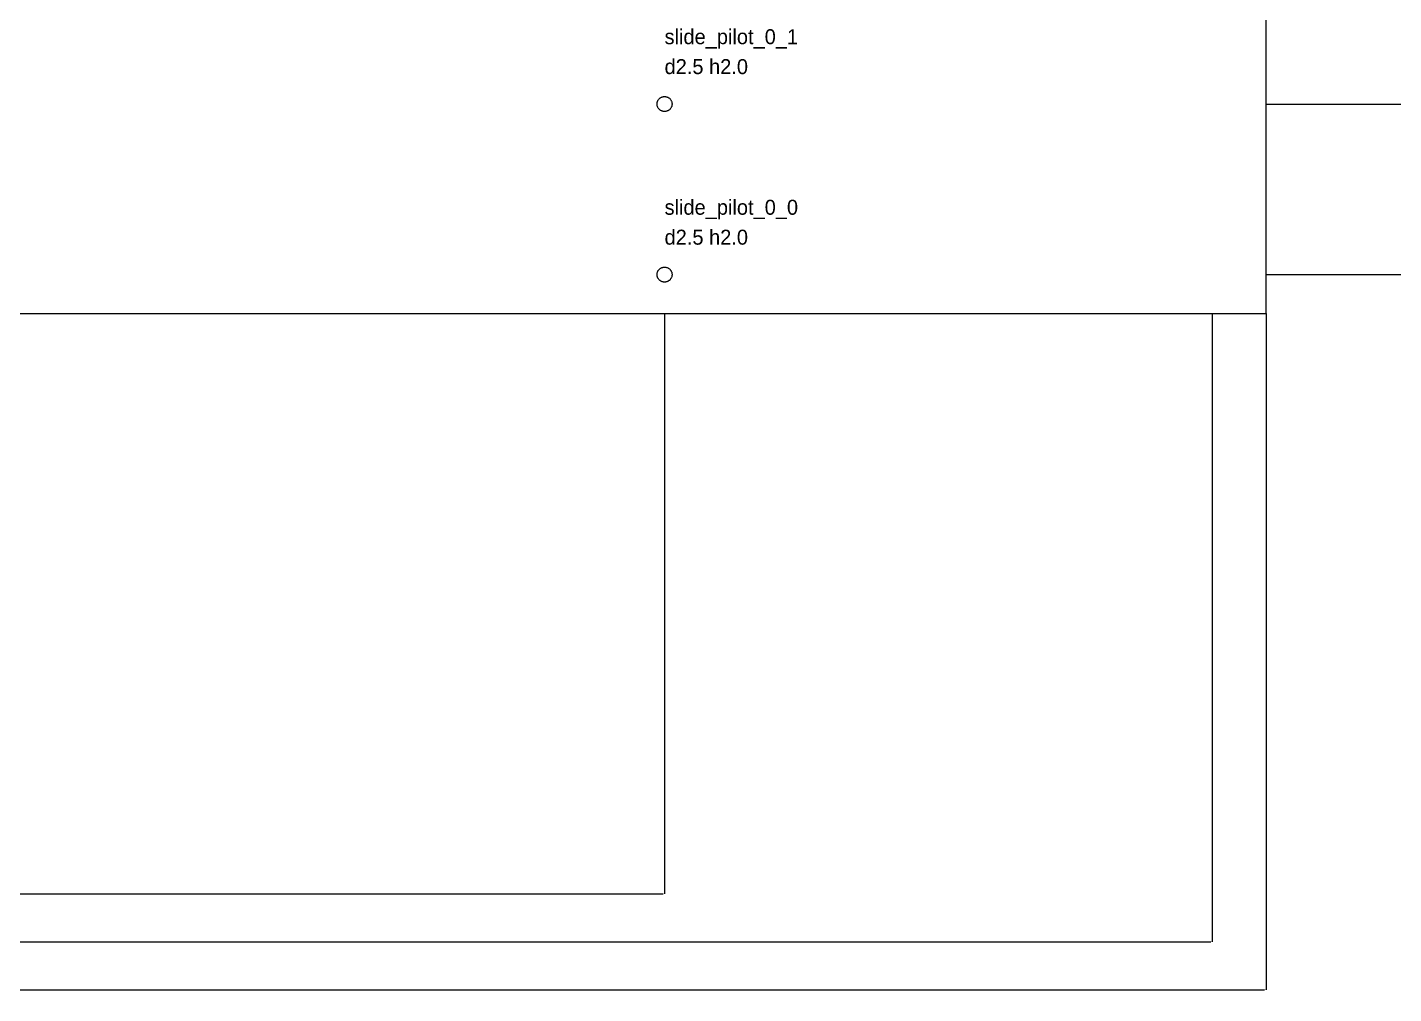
# Model space of a CAD drawing. Header units: millimetres. Extents: x -90 to 2551, y -195 to 364.
# Drawn here: x 2093 to 2321.3, y -113.7 to 47.8 of the extents above; entities that cross this region are included whole.
import ezdxf

# ---------------------------------------------------------------- set-up
doc = ezdxf.new("R2010")
doc.units = ezdxf.units.MM
for name, color, linetype in [('ANNOTATION', 7, 'Continuous'), ('CUT', 1, 'Continuous'), ('DIMENSION', 8, 'Continuous')]:
    doc.layers.add(name, color=color, linetype=linetype)
doc.dimstyles.get("Standard").update_dxf_attribs({"dimtxt": 2.5, "dimasz": 2.5, "dimexe": 1.25, "dimexo": 0.625, "dimtad": 1, "dimtxsty": 'Standard', "dimcen": 2.5, "dimazin": 3, "dimtfac": 1, "dimtmove": 0, "dimatfit": 3})

# ---------------------------------------------------------------- blocks, each defined once
blk = doc.blocks.new('_CLOSEDFILLED')
at = {"color": 0, "linetype": 'ByBlock'}
blk.add_solid([(-1, 0.16), (0, 0), (-1, -0.16)], dxfattribs=at)
blk = doc.blocks.new('*D10')
for p, q in [((0, 0), (0, -97)), ((2199.5, 0), (2199.5, -97)), ((0.25, -97), (1096.75, -97)), ((1102.75, -97), (2199.25, -97))]:
    blk.add_line(p, q)
at = {"layer": 'Defpoints'}
for p in [(0, 0), (2199.5, 0), (0, -97)]:
    blk.add_point(p, dxfattribs=at)
at = {"layer": 'DIMENSION', "xscale": 0.25, "yscale": 0.25, "rotation": 180}
blk.add_blockref('_CLOSEDFILLED', (0, -97), dxfattribs=at)
at = {"layer": 'DIMENSION', "xscale": 0.25, "yscale": 0.25}
blk.add_blockref('_CLOSEDFILLED', (2199.5, -97), dxfattribs=at)
at = {"layer": 'DIMENSION', "insert": (1099.75, -97), "char_height": 1, "attachment_point": 5}
blk.add_mtext('2199,5', dxfattribs=at)
blk = doc.blocks.new('*D11')
for p, q in [((0, 0), (0, -105)), ((2291, 0), (2291, -105)), ((0.25, -105), (1143.5, -105)), ((1147.5, -105), (2290.75, -105))]:
    blk.add_line(p, q)
at = {"layer": 'Defpoints'}
for p in [(0, 0), (2291, 0), (0, -105)]:
    blk.add_point(p, dxfattribs=at)
at = {"layer": 'DIMENSION', "xscale": 0.25, "yscale": 0.25, "rotation": 180}
blk.add_blockref('_CLOSEDFILLED', (0, -105), dxfattribs=at)
at = {"layer": 'DIMENSION', "xscale": 0.25, "yscale": 0.25}
blk.add_blockref('_CLOSEDFILLED', (2291, -105), dxfattribs=at)
at = {"layer": 'DIMENSION', "insert": (1145.5, -105), "char_height": 1, "attachment_point": 5}
blk.add_mtext('2291', dxfattribs=at)
blk = doc.blocks.new('*D12')
for p, q in [((0, 0), (0, -113)), ((2300, 0), (2300, -113)), ((0.25, -113), (1148, -113)), ((1152, -113), (2299.75, -113))]:
    blk.add_line(p, q)
at = {"layer": 'Defpoints'}
for p in [(0, 0), (2300, 0), (0, -113)]:
    blk.add_point(p, dxfattribs=at)
at = {"layer": 'DIMENSION', "xscale": 0.25, "yscale": 0.25, "rotation": 180}
blk.add_blockref('_CLOSEDFILLED', (0, -113), dxfattribs=at)
at = {"layer": 'DIMENSION', "xscale": 0.25, "yscale": 0.25}
blk.add_blockref('_CLOSEDFILLED', (2300, -113), dxfattribs=at)
at = {"layer": 'DIMENSION', "insert": (1150, -113), "char_height": 1, "attachment_point": 5}
blk.add_mtext('2300', dxfattribs=at)
blk = doc.blocks.new('*D39')
for p, q in [((2300, 230), (2373, 230)), ((2373, 230.25), (2373, 134)), ((2373, 131), (2373, 34.75)), ((2300, 35), (2373, 35))]:
    blk.add_line(p, q)
at = {"layer": 'Defpoints'}
for p in [(2300, 230), (2373, 230), (2300, 35)]:
    blk.add_point(p, dxfattribs=at)
at = {"layer": 'DIMENSION', "xscale": 0.25, "yscale": 0.25}
for p, rotation in [((2373, 230), 270), ((2373, 35), 90)]:
    blk.add_blockref('_CLOSEDFILLED', p, dxfattribs=dict(at, rotation=rotation))
at = {"layer": 'DIMENSION', "insert": (2373, 132.5), "char_height": 1, "attachment_point": 5, "rotation": 90}
blk.add_mtext('195', dxfattribs=at)
blk = doc.blocks.new('*D40')
for p, q in [((2300, 230), (2381, 230)), ((2381, 230.25), (2381, 120.75)), ((2381, 115.75), (2381, 6.25)), ((2300, 6.5), (2381, 6.5))]:
    blk.add_line(p, q)
at = {"layer": 'Defpoints'}
for p in [(2300, 230), (2381, 230), (2300, 6.5)]:
    blk.add_point(p, dxfattribs=at)
at = {"layer": 'DIMENSION', "xscale": 0.25, "yscale": 0.25}
for p, rotation in [((2381, 230), 270), ((2381, 6.5), 90)]:
    blk.add_blockref('_CLOSEDFILLED', p, dxfattribs=dict(at, rotation=rotation))
at = {"layer": 'DIMENSION', "insert": (2381, 118.25), "char_height": 1, "attachment_point": 5, "rotation": 90}
blk.add_mtext('223,5', dxfattribs=at)

msp = doc.modelspace()

# ---------------------------------------------------------------- linework, layer by layer
at = {"layer": 'CUT'}
for p, q in [((2300, 0), (2300, 230)), ((2198.25, 35.0785), (2198.26, 35.1567)), ((2198.25, 35), (2198.25, 35.0785)), ((2198.25, 34.9215), (2198.25, 35)), ((2198.26, 34.8433), (2198.25, 34.9215)), ((2198.26, 35.1567), (2198.27, 35.2342)), ((2198.27, 34.7658), (2198.26, 34.8433)), ((2198.27, 35.2342), (2198.29, 35.3109)), ((2198.29, 34.6891), (2198.27, 34.7658)), ((2198.29, 35.3109), (2198.31, 35.3863)), ((2198.31, 34.6137), (2198.29, 34.6891)), ((2198.31, 35.3863), (2198.34, 35.4602)), ((2198.34, 34.5398), (2198.31, 34.6137)), ((2198.34, 35.4602), (2198.37, 35.5322)), ((2198.37, 34.4678), (2198.34, 34.5398)), ((2198.37, 35.5322), (2198.4, 35.6022)), ((2198.4, 34.3978), (2198.37, 34.4678)), ((2198.4, 35.6022), (2198.44, 35.6698)), ((2198.44, 34.3302), (2198.4, 34.3978)), ((2198.44, 35.6698), (2198.49, 35.7347)), ((2198.49, 34.2653), (2198.44, 34.3302)), ((2198.49, 35.7347), (2198.54, 35.7968)), ((2198.54, 34.2032), (2198.49, 34.2653)), ((2198.54, 35.7968), (2198.59, 35.8557)), ((2198.59, 35.8557), (2198.64, 35.9112)), ((2198.64, 35.9112), (2198.7, 35.9631)), ((2198.7, 35.9631), (2198.77, 36.0113)), ((2198.77, 36.0113), (2198.83, 36.0554)), ((2198.83, 36.0554), (2198.9, 36.0954)), ((2198.9, 36.0954), (2198.97, 36.131)), ((2198.97, 36.131), (2199.04, 36.1622)), ((2199.04, 36.1622), (2199.11, 36.1888)), ((2199.11, 36.1888), (2199.19, 36.2107)), ((2199.19, 36.2107), (2199.27, 36.2279)), ((2199.27, 36.2279), (2199.34, 36.2401)), ((2199.34, 36.2401), (2199.42, 36.2475)), ((2199.42, 36.2475), (2199.5, 36.25)), ((2199.5, 36.25), (2199.58, 36.2475)), ((2199.58, 36.2475), (2199.66, 36.2401)), ((2199.66, 36.2401), (2199.73, 36.2279)), ((2199.73, 36.2279), (2199.81, 36.2107)), ((2199.81, 36.2107), (2199.89, 36.1888)), ((2199.89, 36.1888), (2199.96, 36.1622)), ((2199.96, 36.1622), (2200.03, 36.131)), ((2200.03, 36.131), (2200.1, 36.0954)), ((2200.1, 36.0954), (2200.17, 36.0554)), ((2200.17, 36.0554), (2200.23, 36.0113)), ((2200.23, 36.0113), (2200.3, 35.9631)), ((2200.3, 35.9631), (2200.36, 35.9112)), ((2200.36, 35.9112), (2200.41, 35.8557)), ((2200.41, 35.8557), (2200.46, 35.7968)), ((2200.46, 35.7968), (2200.51, 35.7347)), ((2200.51, 34.2653), (2200.46, 34.2032)), ((2200.51, 35.7347), (2200.56, 35.6698)), ((2200.56, 34.3302), (2200.51, 34.2653)), ((2200.56, 35.6698), (2200.6, 35.6022)), ((2200.6, 34.3978), (2200.56, 34.3302)), ((2200.6, 35.6022), (2200.63, 35.5322)), ((2200.63, 34.4678), (2200.6, 34.3978)), ((2200.63, 35.5322), (2200.66, 35.4602)), ((2200.66, 34.5398), (2200.63, 34.4678)), ((2200.66, 35.4602), (2200.69, 35.3863)), ((2200.69, 34.6137), (2200.66, 34.5398)), ((2200.69, 35.3863), (2200.71, 35.3109)), ((2200.71, 34.6891), (2200.69, 34.6137)), ((2200.71, 35.3109), (2200.73, 35.2342)), ((2200.73, 34.7658), (2200.71, 34.6891)), ((2200.73, 35.2342), (2200.74, 35.1567)), ((2200.74, 34.8433), (2200.73, 34.7658)), ((2200.74, 35.1567), (2200.75, 35.0785)), ((2200.75, 34.9215), (2200.74, 34.8433)), ((2200.75, 35.0785), (2200.75, 35)), ((2200.75, 35), (2200.75, 34.9215)), ((2198.59, 34.1443), (2198.54, 34.2032)), ((2198.64, 34.0888), (2198.59, 34.1443)), ((2198.7, 34.0369), (2198.64, 34.0888)), ((2198.77, 33.9887), (2198.7, 34.0369)), ((2198.83, 33.9446), (2198.77, 33.9887)), ((2198.9, 33.9046), (2198.83, 33.9446)), ((2198.97, 33.869), (2198.9, 33.9046)), ((2199.04, 33.8378), (2198.97, 33.869)), ((2199.11, 33.8112), (2199.04, 33.8378)), ((2199.19, 33.7893), (2199.11, 33.8112)), ((2199.27, 33.7721), (2199.19, 33.7893)), ((2199.34, 33.7599), (2199.27, 33.7721)), ((2199.42, 33.7525), (2199.34, 33.7599)), ((2199.5, 33.75), (2199.42, 33.7525)), ((2199.58, 33.7525), (2199.5, 33.75)), ((2199.66, 33.7599), (2199.58, 33.7525)), ((2199.73, 33.7721), (2199.66, 33.7599)), ((2199.81, 33.7893), (2199.73, 33.7721)), ((2199.89, 33.8112), (2199.81, 33.7893)), ((2199.96, 33.8378), (2199.89, 33.8112)), ((2200.03, 33.869), (2199.96, 33.8378)), ((2200.1, 33.9046), (2200.03, 33.869)), ((2200.17, 33.9446), (2200.1, 33.9046)), ((2200.23, 33.9887), (2200.17, 33.9446)), ((2200.3, 34.0369), (2200.23, 33.9887)), ((2200.36, 34.0888), (2200.3, 34.0369)), ((2200.41, 34.1443), (2200.36, 34.0888)), ((2200.46, 34.2032), (2200.41, 34.1443)), ((2198.29, 6.81086), (2198.31, 6.88627)), ((2198.31, 6.88627), (2198.34, 6.96016)), ((2198.34, 6.96016), (2198.37, 7.03222)), ((2198.37, 7.03222), (2198.4, 7.10219)), ((2198.4, 7.10219), (2198.44, 7.16978)), ((2198.44, 7.16978), (2198.49, 7.23473)), ((2198.49, 7.23473), (2198.54, 7.29678)), ((2198.54, 7.29678), (2198.59, 7.35568)), ((2198.59, 7.35568), (2198.64, 7.41121)), ((2198.64, 7.41121), (2198.7, 7.46314)), ((2198.7, 7.46314), (2198.77, 7.51127)), ((2198.77, 7.51127), (2198.83, 7.55541)), ((2198.83, 7.55541), (2198.9, 7.59538)), ((2198.9, 7.59538), (2198.97, 7.63103)), ((2198.97, 7.63103), (2199.04, 7.66222)), ((2199.04, 7.66222), (2199.11, 7.68882)), ((2199.11, 7.68882), (2199.19, 7.71073)), ((2199.19, 7.71073), (2199.27, 7.72786)), ((2199.27, 7.72786), (2199.34, 7.74014)), ((2199.34, 7.74014), (2199.42, 7.74753)), ((2199.42, 7.74753), (2199.5, 7.75)), ((2199.5, 7.75), (2199.58, 7.74753)), ((2199.58, 7.74753), (2199.66, 7.74014)), ((2199.66, 7.74014), (2199.73, 7.72786)), ((2199.73, 7.72786), (2199.81, 7.71073)), ((2199.81, 7.71073), (2199.89, 7.68882)), ((2199.89, 7.68882), (2199.96, 7.66222)), ((2199.96, 7.66222), (2200.03, 7.63103)), ((2200.03, 7.63103), (2200.1, 7.59538)), ((2200.1, 7.59538), (2200.17, 7.55541)), ((2200.17, 7.55541), (2200.23, 7.51127)), ((2200.23, 7.51127), (2200.3, 7.46314)), ((2200.3, 7.46314), (2200.36, 7.41121)), ((2200.36, 7.41121), (2200.41, 7.35568)), ((2200.41, 7.35568), (2200.46, 7.29678)), ((2200.46, 7.29678), (2200.51, 7.23473)), ((2200.51, 7.23473), (2200.56, 7.16978)), ((2200.56, 7.16978), (2200.6, 7.10219)), ((2200.6, 7.10219), (2200.63, 7.03222)), ((2200.63, 7.03222), (2200.66, 6.96016)), ((2200.66, 6.96016), (2200.69, 6.88627)), ((2200.69, 6.88627), (2200.71, 6.81086)), ((2198.25, 6.57849), (2198.26, 6.65667)), ((2198.25, 6.5), (2198.25, 6.57849)), ((2198.25, 6.42151), (2198.25, 6.5)), ((2198.26, 6.34333), (2198.25, 6.42151)), ((2198.26, 6.65667), (2198.27, 6.73423)), ((2198.27, 6.26577), (2198.26, 6.34333)), ((2198.27, 6.73423), (2198.29, 6.81086)), ((2198.29, 6.18914), (2198.27, 6.26577)), ((2198.31, 6.11373), (2198.29, 6.18914)), ((2198.34, 6.03984), (2198.31, 6.11373)), ((2198.37, 5.96778), (2198.34, 6.03984)), ((2198.4, 5.89781), (2198.37, 5.96778)), ((2198.44, 5.83022), (2198.4, 5.89781)), ((2198.49, 5.76527), (2198.44, 5.83022)), ((2198.54, 5.70322), (2198.49, 5.76527)), ((2198.59, 5.64432), (2198.54, 5.70322)), ((2198.64, 5.58879), (2198.59, 5.64432)), ((2198.7, 5.53686), (2198.64, 5.58879)), ((2198.77, 5.48873), (2198.7, 5.53686)), ((2198.83, 5.44459), (2198.77, 5.48873)), ((2198.9, 5.40462), (2198.83, 5.44459)), ((2198.97, 5.36897), (2198.9, 5.40462)), ((2199.04, 5.33778), (2198.97, 5.36897)), ((2199.11, 5.31118), (2199.04, 5.33778)), ((2199.19, 5.28927), (2199.11, 5.31118)), ((2199.27, 5.27214), (2199.19, 5.28927)), ((2199.34, 5.25986), (2199.27, 5.27214)), ((2199.42, 5.25247), (2199.34, 5.25986)), ((2199.5, 5.25), (2199.42, 5.25247)), ((2199.58, 5.25247), (2199.5, 5.25)), ((2199.66, 5.25986), (2199.58, 5.25247)), ((2199.73, 5.27214), (2199.66, 5.25986)), ((2199.81, 5.28927), (2199.73, 5.27214)), ((2199.89, 5.31118), (2199.81, 5.28927)), ((2199.96, 5.33778), (2199.89, 5.31118)), ((2200.03, 5.36897), (2199.96, 5.33778)), ((2200.1, 5.40462), (2200.03, 5.36897)), ((2200.17, 5.44459), (2200.1, 5.40462)), ((2200.23, 5.48873), (2200.17, 5.44459)), ((2200.3, 5.53686), (2200.23, 5.48873)), ((2200.36, 5.58879), (2200.3, 5.53686)), ((2200.41, 5.64432), (2200.36, 5.58879)), ((2200.46, 5.70322), (2200.41, 5.64432)), ((2200.51, 5.76527), (2200.46, 5.70322)), ((2200.56, 5.83022), (2200.51, 5.76527)), ((2200.6, 5.89781), (2200.56, 5.83022)), ((2200.63, 5.96778), (2200.6, 5.89781)), ((2200.66, 6.03984), (2200.63, 5.96778)), ((2200.69, 6.11373), (2200.66, 6.03984)), ((2200.71, 6.18914), (2200.69, 6.11373)), ((2200.71, 6.81086), (2200.73, 6.73423)), ((2200.73, 6.26577), (2200.71, 6.18914)), ((2200.73, 6.73423), (2200.74, 6.65667)), ((2200.74, 6.34333), (2200.73, 6.26577)), ((2200.74, 6.65667), (2200.75, 6.57849)), ((2200.75, 6.42151), (2200.74, 6.34333)), ((2200.75, 6.57849), (2200.75, 6.5)), ((2200.75, 6.5), (2200.75, 6.42151)), ((0, 0), (2300, 0))]:
    msp.add_line(p, q, dxfattribs=at)

# ---------------------------------------------------------------- texts
at = {"layer": 'ANNOTATION'}
for s, p in [('slide_pilot_0_1', (2199.5, 45)), ('d2.5 h2.0', (2199.5, 40)), ('slide_pilot_0_0', (2199.5, 16.5)), ('d2.5 h2.0', (2199.5, 11.5))]:
    msp.add_text(s, height=2.5, dxfattribs=at).set_placement(p)

# ---------------------------------------------------------------- dimensions: what is measured, and where the dimension line sits
at = {"layer": 'DIMENSION'}
for base, p2, picture, middle in [((2373, 230), (2300, 35), '*D39', (2373, 132.5)), ((2381, 230), (2300, 6.5), '*D40', (2381, 118.25))]:
    dim = msp.add_linear_dim(base=base, p1=(2300, 230), p2=p2, angle=90, dimstyle='Standard', dxfattribs=at)
    dim.commit()
    dim.dimension.update_dxf_attribs({"geometry": picture, "text_midpoint": middle})
for base, p2, picture, middle in [((0, -97), (2199.5, 0), '*D10', (1099.75, -97)), ((0, -105), (2291, 0), '*D11', (1145.5, -105)), ((0, -113), (2300, 0), '*D12', (1150, -113))]:
    dim = msp.add_linear_dim(base=base, p1=(0, 0), p2=p2, dimstyle='Standard', dxfattribs=at)
    dim.commit()
    dim.dimension.update_dxf_attribs({"geometry": picture, "text_midpoint": middle})

doc.saveas('drawing.dxf')
